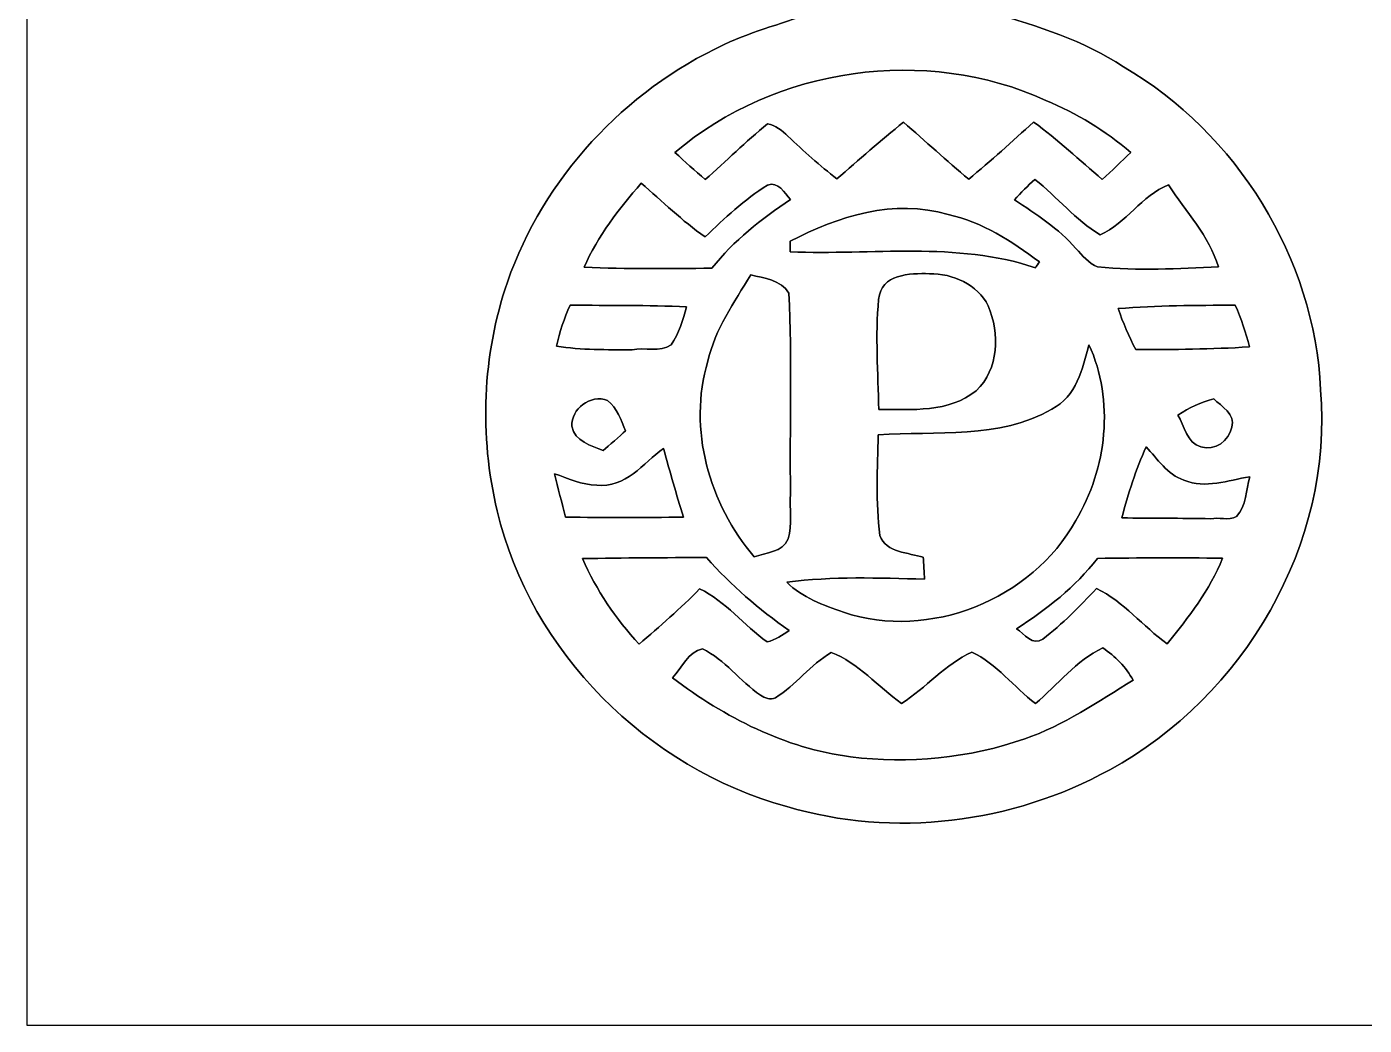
# Model space of a CAD drawing. Header units: centimetres. Extents: x -16.8 to 16.8, y -16.7 to 16.7.
# Drawn here: x -16.77 to -2.74, y -16.67 to -6.19 of the extents above; entities that cross this region are included whole.
import ezdxf

# ---------------------------------------------------------------- set-up
doc = ezdxf.new("R2010")
doc.units = ezdxf.units.CM
doc.header["$MEASUREMENT"] = 0
doc.layers.add('Layer 1', color=7, linetype='Continuous')

msp = doc.modelspace()

# ---------------------------------------------------------------- linework, layer by layer
at = {"layer": 'Layer 1', "color": 7}
for points, knots in [([(-16.77458, 16.66875), (-16.77458, 16.66875), (16.77458, 16.66875), (16.77458, 16.66875), (16.77458, 16.66875), (16.77458, 16.66875), (16.77458, -16.66875), (16.77458, -16.66875), (16.77458, -16.66875), (16.77458, -16.66875), (-16.77458, -16.66875), (-16.77458, -16.66875), (-16.77458, -16.66875), (-16.77458, -16.66875), (-16.77458, 16.66875), (-16.77458, 16.66875), (-16.77458, 16.66875), (-16.77458, 16.66875), (-16.77458, 16.66875), (-16.77458, 16.66875)], [0, 0, 0, 0, 0.16666667, 0.16666667, 0.16666667, 0.16666667, 0.33333333, 0.33333333, 0.33333333, 0.33333333, 0.5, 0.5, 0.5, 0.5, 0.66666667, 0.66666667, 0.66666667, 0.66666667, 1, 1, 1, 1]), ([(-8.09308, -3.69217), (-8.51676, -3.92818), (-8.53793, -4.48804), (-8.35413, -4.88597), (-8.35413, -4.88597), (-8.6106, -5.21335), (-8.50477, -5.64092), (-8.49313, -6.02227), (-8.49313, -6.02227), (-8.80921, -6.15809), (-9.14929, -6.23041), (-9.45903, -6.38104), (-9.45903, -6.38104), (-10.50537, -6.86647), (-11.35309, -7.78016), (-11.73268, -8.87166), (-11.73268, -8.87166), (-11.99621, -9.64036), (-12.02902, -10.48279), (-11.83958, -11.27231), (-11.83958, -11.27231), (-11.48891, -12.75786), (-10.26583, -13.97212), (-8.80181, -14.37393), (-8.80181, -14.37393), (-7.68174, -14.70942), (-6.43431, -14.55102), (-5.41443, -13.98834), (-5.41443, -13.98834), (-4.00438, -13.22387), (-3.06599, -11.61486), (-3.20181, -10.00196), (-3.20181, -10.00196), (-3.26496, -8.62118), (-4.07917, -7.30744), (-5.27156, -6.61317), (-5.27156, -6.61317), (-5.68819, -6.33483), (-6.17079, -6.19125), (-6.64528, -6.04626), (-6.64528, -6.04626), (-6.64845, -5.73581), (-6.63681, -5.42396), (-6.6742, -5.11528), (-6.6742, -5.11528), (-6.70207, -5.03661), (-6.75993, -4.97452), (-6.81002, -4.90996), (-6.81002, -4.90996), (-6.68302, -4.61963), (-6.61141, -4.25344), (-6.79379, -3.97087), (-6.79379, -3.97087), (-7.03827, -3.52249), (-7.68985, -3.36973), (-8.09308, -3.69217), (-8.09308, -3.69217), (-8.09308, -3.69217), (-8.09308, -3.69217), (-8.09308, -3.69217)], [0, 0, 0, 0, 0.0625, 0.0625, 0.0625, 0.0625, 0.125, 0.125, 0.125, 0.125, 0.1875, 0.1875, 0.1875, 0.1875, 0.25, 0.25, 0.25, 0.25, 0.3125, 0.3125, 0.3125, 0.3125, 0.375, 0.375, 0.375, 0.375, 0.4375, 0.4375, 0.4375, 0.4375, 0.5, 0.5, 0.5, 0.5, 0.5625, 0.5625, 0.5625, 0.5625, 0.625, 0.625, 0.625, 0.625, 0.6875, 0.6875, 0.6875, 0.6875, 0.75, 0.75, 0.75, 0.75, 0.8125, 0.8125, 0.8125, 0.8125, 0.875, 0.875, 0.875, 0.875, 1, 1, 1, 1]), ([(-9.97514, -7.51381), (-8.92351, -6.61458), (-7.34236, -6.39127), (-6.08471, -6.96666), (-6.08471, -6.96666), (-5.76086, -7.10036), (-5.45888, -7.28451), (-5.19324, -7.51311), (-5.19324, -7.51311), (-5.29308, -7.60695), (-5.39221, -7.70255), (-5.49204, -7.79674), (-5.49204, -7.79674), (-5.73229, -7.59495), (-5.95877, -7.37588), (-6.21418, -7.19314), (-6.21418, -7.19314), (-6.43573, -7.39881), (-6.66115, -7.6006), (-6.89398, -7.79392), (-6.89398, -7.79392), (-7.12576, -7.59919), (-7.34871, -7.39422), (-7.57696, -7.19526), (-7.57696, -7.19526), (-7.8172, -7.3854), (-8.04545, -7.59001), (-8.27687, -7.79074), (-8.27687, -7.79074), (-8.45467, -7.64928), (-8.62506, -7.499), (-8.78946, -7.34201), (-8.78946, -7.34201), (-8.85261, -7.28698), (-8.91787, -7.22207), (-9.00536, -7.21395), (-9.00536, -7.21395), (-9.2329, -7.39669), (-9.43857, -7.60483), (-9.65764, -7.7978), (-9.65764, -7.7978), (-9.76489, -7.70396), (-9.87037, -7.60942), (-9.97514, -7.51381)], [0, 0, 0, 0, 0.08333333, 0.08333333, 0.08333333, 0.08333333, 0.16666667, 0.16666667, 0.16666667, 0.16666667, 0.25, 0.25, 0.25, 0.25, 0.33333333, 0.33333333, 0.33333333, 0.33333333, 0.41666667, 0.41666667, 0.41666667, 0.41666667, 0.5, 0.5, 0.5, 0.5, 0.58333333, 0.58333333, 0.58333333, 0.58333333, 0.66666667, 0.66666667, 0.66666667, 0.66666667, 0.75, 0.75, 0.75, 0.75, 0.83333333, 0.83333333, 0.83333333, 0.83333333, 1, 1, 1, 1]), ([(-10.928, -8.71573), (-10.78265, -8.38906), (-10.56428, -8.10295), (-10.32933, -7.8359), (-10.32933, -7.8359), (-10.10673, -8.02358), (-9.90036, -8.23207), (-9.65976, -8.39787), (-9.65976, -8.39787), (-9.45339, -8.20385), (-9.24807, -8.00382), (-9.00395, -7.85707), (-9.00395, -7.85707), (-8.89, -7.80909), (-8.82685, -7.93926), (-8.76194, -8.00664), (-8.76194, -8.00664), (-9.06851, -8.20808), (-9.35884, -8.43774), (-9.58744, -8.72702), (-9.58744, -8.72702), (-10.03441, -8.73196), (-10.48173, -8.7376), (-10.928, -8.71573)], [0, 0, 0, 0, 0.14285714, 0.14285714, 0.14285714, 0.14285714, 0.28571429, 0.28571429, 0.28571429, 0.28571429, 0.42857143, 0.42857143, 0.42857143, 0.42857143, 0.57142857, 0.57142857, 0.57142857, 0.57142857, 0.71428571, 0.71428571, 0.71428571, 0.71428571, 1, 1, 1, 1]), ([(-6.4135, -8.00841), (-6.34612, -7.93327), (-6.27415, -7.86236), (-6.19901, -7.79498), (-6.19901, -7.79498), (-5.96477, -7.98054), (-5.77321, -8.22149), (-5.51533, -8.37565), (-5.51533, -8.37565), (-5.24122, -8.25641), (-5.08, -7.96572), (-4.79813, -7.85248), (-4.79813, -7.85248), (-4.61504, -8.13259), (-4.37515, -8.38764), (-4.27284, -8.71255), (-4.27284, -8.71255), (-4.69512, -8.7316), (-5.11986, -8.75559), (-5.54143, -8.71291), (-5.54143, -8.71291), (-5.63704, -8.67657), (-5.69983, -8.59084), (-5.76898, -8.52029), (-5.76898, -8.52029), (-5.95066, -8.3118), (-6.18631, -8.16116), (-6.4135, -8.00841)], [0, 0, 0, 0, 0.125, 0.125, 0.125, 0.125, 0.25, 0.25, 0.25, 0.25, 0.375, 0.375, 0.375, 0.375, 0.5, 0.5, 0.5, 0.5, 0.625, 0.625, 0.625, 0.625, 0.75, 0.75, 0.75, 0.75, 1, 1, 1, 1]), ([(-8.76794, -8.44444), (-8.26488, -8.18268), (-7.67503, -7.99253), (-7.11024, -8.16469), (-7.11024, -8.16469), (-6.7504, -8.24054), (-6.44243, -8.44585), (-6.15174, -8.66069), (-6.15174, -8.66069), (-6.16232, -8.67622), (-6.18384, -8.70691), (-6.19478, -8.72208), (-6.19478, -8.72208), (-7.02098, -8.44479), (-7.91245, -8.59049), (-8.76653, -8.55521), (-8.76653, -8.55521), (-8.76688, -8.5277), (-8.76759, -8.47196), (-8.76794, -8.44444)], [0, 0, 0, 0, 0.16666667, 0.16666667, 0.16666667, 0.16666667, 0.33333333, 0.33333333, 0.33333333, 0.33333333, 0.5, 0.5, 0.5, 0.5, 0.66666667, 0.66666667, 0.66666667, 0.66666667, 1, 1, 1, 1]), ([(-9.18034, -8.79651), (-9.03852, -8.83179), (-8.86707, -8.85119), (-8.77958, -8.98701), (-8.77958, -8.98701), (-8.74395, -9.68904), (-8.77535, -10.39248), (-8.76194, -11.09521), (-8.76194, -11.09521), (-8.77499, -11.24973), (-8.74078, -11.41554), (-8.78911, -11.56723), (-8.78911, -11.56723), (-8.84026, -11.7094), (-9.02758, -11.70834), (-9.14259, -11.75526), (-9.14259, -11.75526), (-9.61813, -11.20069), (-9.84144, -10.41435), (-9.63083, -9.70315), (-9.63083, -9.70315), (-9.55393, -9.36907), (-9.3532, -9.08579), (-9.18034, -8.79651)], [0, 0, 0, 0, 0.14285714, 0.14285714, 0.14285714, 0.14285714, 0.28571429, 0.28571429, 0.28571429, 0.28571429, 0.42857143, 0.42857143, 0.42857143, 0.42857143, 0.57142857, 0.57142857, 0.57142857, 0.57142857, 0.71428571, 0.71428571, 0.71428571, 0.71428571, 1, 1, 1, 1]), ([(-7.83908, -9.05404), (-7.80909, -8.78381), (-7.51558, -8.78064), (-7.30497, -8.78452), (-7.30497, -8.78452), (-7.06155, -8.7824), (-6.79838, -8.89423), (-6.68937, -9.12283), (-6.68937, -9.12283), (-6.56555, -9.41035), (-6.57895, -9.785), (-6.81496, -10.01289), (-6.81496, -10.01289), (-7.10106, -10.24431), (-7.49159, -10.20727), (-7.83802, -10.21009), (-7.83802, -10.21009), (-7.84543, -9.82486), (-7.87435, -9.43751), (-7.83908, -9.05404)], [0, 0, 0, 0, 0.16666667, 0.16666667, 0.16666667, 0.16666667, 0.33333333, 0.33333333, 0.33333333, 0.33333333, 0.5, 0.5, 0.5, 0.5, 0.66666667, 0.66666667, 0.66666667, 0.66666667, 1, 1, 1, 1]), ([(-11.07405, -9.11472), (-10.66694, -9.11895), (-10.25948, -9.11401), (-9.85238, -9.13165), (-9.85238, -9.13165), (-9.89365, -9.26853), (-9.92893, -9.41352), (-10.01571, -9.52994), (-10.01571, -9.52994), (-10.13248, -9.61143), (-10.2937, -9.55393), (-10.42353, -9.5818), (-10.42353, -9.5818), (-10.68881, -9.5825), (-10.95551, -9.58603), (-11.21833, -9.54476), (-11.21833, -9.54476), (-11.18376, -9.39694), (-11.13755, -9.2523), (-11.07405, -9.11472)], [0, 0, 0, 0, 0.16666667, 0.16666667, 0.16666667, 0.16666667, 0.33333333, 0.33333333, 0.33333333, 0.33333333, 0.5, 0.5, 0.5, 0.5, 0.66666667, 0.66666667, 0.66666667, 0.66666667, 1, 1, 1, 1]), ([(-5.32624, -9.15035), (-4.91808, -9.11789), (-4.50815, -9.11719), (-4.09857, -9.11507), (-4.09857, -9.11507), (-4.03578, -9.25583), (-3.98639, -9.40259), (-3.94935, -9.55252), (-3.94935, -9.55252), (-4.34622, -9.57756), (-4.74345, -9.57933), (-5.14068, -9.58144), (-5.14068, -9.58144), (-5.21406, -9.4428), (-5.27509, -9.29816), (-5.32624, -9.15035)], [0, 0, 0, 0, 0.2, 0.2, 0.2, 0.2, 0.4, 0.4, 0.4, 0.4, 0.6, 0.6, 0.6, 0.6, 1, 1, 1, 1]), ([(-5.6328, -9.52923), (-5.36328, -10.11484), (-5.44371, -10.82746), (-5.77109, -11.37497), (-5.77109, -11.37497), (-6.23182, -12.20329), (-7.30462, -12.6365), (-8.20702, -12.33629), (-8.20702, -12.33629), (-8.41763, -12.26044), (-8.63882, -12.18353), (-8.80039, -12.02196), (-8.80039, -12.02196), (-8.32168, -11.95564), (-7.83802, -11.97928), (-7.35647, -11.98774), (-7.35647, -11.98774), (-7.36, -11.93059), (-7.36706, -11.817), (-7.37059, -11.75985), (-7.37059, -11.75985), (-7.52158, -11.7094), (-7.76111, -11.71504), (-7.82496, -11.53089), (-7.82496, -11.53089), (-7.87012, -11.18094), (-7.85213, -10.82604), (-7.84225, -10.47468), (-7.84225, -10.47468), (-7.23547, -10.4334), (-6.5726, -10.52195), (-6.02192, -10.20551), (-6.02192, -10.20551), (-5.76298, -10.07428), (-5.69877, -9.78359), (-5.6328, -9.52923)], [0, 0, 0, 0, 0.1, 0.1, 0.1, 0.1, 0.2, 0.2, 0.2, 0.2, 0.3, 0.3, 0.3, 0.3, 0.4, 0.4, 0.4, 0.4, 0.5, 0.5, 0.5, 0.5, 0.6, 0.6, 0.6, 0.6, 0.7, 0.7, 0.7, 0.7, 0.8, 0.8, 0.8, 0.8, 1, 1, 1, 1]), ([(-11.05711, -10.38542), (-11.06488, -10.20198), (-10.86203, -10.04817), (-10.68141, -10.11308), (-10.68141, -10.11308), (-10.57981, -10.19104), (-10.54171, -10.32051), (-10.49514, -10.43376), (-10.49514, -10.43376), (-10.55299, -10.48561), (-10.66871, -10.58898), (-10.72656, -10.64084), (-10.72656, -10.64084), (-10.84862, -10.58862), (-11.03277, -10.54347), (-11.05711, -10.38542)], [0, 0, 0, 0, 0.2, 0.2, 0.2, 0.2, 0.4, 0.4, 0.4, 0.4, 0.6, 0.6, 0.6, 0.6, 1, 1, 1, 1]), ([(-4.69935, -10.26971), (-4.58364, -10.18963), (-4.45805, -10.13284), (-4.32259, -10.09862), (-4.32259, -10.09862), (-4.24251, -10.17411), (-4.09081, -10.26125), (-4.13526, -10.39354), (-4.13526, -10.39354), (-4.15996, -10.53994), (-4.30918, -10.64295), (-4.45982, -10.60027), (-4.45982, -10.60027), (-4.60446, -10.56358), (-4.63338, -10.37308), (-4.69935, -10.26971)], [0, 0, 0, 0, 0.2, 0.2, 0.2, 0.2, 0.4, 0.4, 0.4, 0.4, 0.6, 0.6, 0.6, 0.6, 1, 1, 1, 1]), ([(-10.79571, -11.00208), (-10.4962, -11.03842), (-10.31028, -10.77489), (-10.09438, -10.6172), (-10.09438, -10.6172), (-10.03088, -10.85921), (-9.95927, -11.0998), (-9.88589, -11.33898), (-9.88589, -11.33898), (-10.29829, -11.34216), (-10.71104, -11.34181), (-11.12344, -11.33934), (-11.12344, -11.33934), (-11.16189, -11.18764), (-11.20105, -11.03489), (-11.23844, -10.88425), (-11.23844, -10.88425), (-11.09451, -10.93258), (-10.95058, -11.00137), (-10.79571, -11.00208)], [0, 0, 0, 0, 0.16666667, 0.16666667, 0.16666667, 0.16666667, 0.33333333, 0.33333333, 0.33333333, 0.33333333, 0.5, 0.5, 0.5, 0.5, 0.66666667, 0.66666667, 0.66666667, 0.66666667, 1, 1, 1, 1]), ([(-5.28708, -11.34569), (-5.22146, -11.09098), (-5.13962, -10.8398), (-5.03308, -10.59956), (-5.03308, -10.59956), (-4.9149, -10.72691), (-4.80977, -10.89096), (-4.63691, -10.95057), (-4.63691, -10.95057), (-4.40937, -11.04406), (-4.17371, -10.95199), (-3.94582, -10.91494), (-3.94582, -10.91494), (-3.9818, -11.05147), (-3.98004, -11.22221), (-4.08623, -11.33122), (-4.08623, -11.33122), (-4.16736, -11.37744), (-4.27249, -11.33792), (-4.35539, -11.35521), (-4.35539, -11.35521), (-4.66619, -11.34816), (-4.97664, -11.35204), (-5.28708, -11.34569)], [0, 0, 0, 0, 0.14285714, 0.14285714, 0.14285714, 0.14285714, 0.28571429, 0.28571429, 0.28571429, 0.28571429, 0.42857143, 0.42857143, 0.42857143, 0.42857143, 0.57142857, 0.57142857, 0.57142857, 0.57142857, 0.71428571, 0.71428571, 0.71428571, 0.71428571, 1, 1, 1, 1]), ([(-10.94599, -11.77396), (-10.51243, -11.76408), (-10.07886, -11.76408), (-9.6453, -11.76232), (-9.6453, -11.76232), (-9.38706, -12.05124), (-9.09532, -12.30701), (-8.77605, -12.52643), (-8.77605, -12.52643), (-8.84873, -12.573), (-8.91999, -12.62874), (-9.00642, -12.64673), (-9.00642, -12.64673), (-9.2523, -12.47281), (-9.44069, -12.22234), (-9.71621, -12.0904), (-9.71621, -12.0904), (-9.91623, -12.29678), (-10.13389, -12.48481), (-10.35226, -12.67178), (-10.35226, -12.67178), (-10.59568, -12.40614), (-10.79994, -12.10345), (-10.94599, -11.77396)], [0, 0, 0, 0, 0.14285714, 0.14285714, 0.14285714, 0.14285714, 0.28571429, 0.28571429, 0.28571429, 0.28571429, 0.42857143, 0.42857143, 0.42857143, 0.42857143, 0.57142857, 0.57142857, 0.57142857, 0.57142857, 0.71428571, 0.71428571, 0.71428571, 0.71428571, 1, 1, 1, 1]), ([(-5.5439, -11.77184), (-5.10611, -11.76373), (-4.66831, -11.76302), (-4.23051, -11.77008), (-4.23051, -11.77008), (-4.36527, -12.10204), (-4.58646, -12.39026), (-4.81118, -12.66684), (-4.81118, -12.66684), (-5.0673, -12.48445), (-5.26627, -12.22551), (-5.55237, -12.08687), (-5.55237, -12.08687), (-5.73088, -12.27243), (-5.90973, -12.46117), (-6.11611, -12.61674), (-6.11611, -12.61674), (-6.22018, -12.69471), (-6.31437, -12.56524), (-6.39128, -12.50844), (-6.39128, -12.50844), (-6.07378, -12.30701), (-5.77568, -12.07029), (-5.5439, -11.77184)], [0, 0, 0, 0, 0.14285714, 0.14285714, 0.14285714, 0.14285714, 0.28571429, 0.28571429, 0.28571429, 0.28571429, 0.42857143, 0.42857143, 0.42857143, 0.42857143, 0.57142857, 0.57142857, 0.57142857, 0.57142857, 0.71428571, 0.71428571, 0.71428571, 0.71428571, 1, 1, 1, 1]), ([(-10.00054, -13.0235), (-9.90424, -12.92013), (-9.83298, -12.74551), (-9.68622, -12.72011), (-9.68622, -12.72011), (-9.45198, -12.83335), (-9.29323, -13.05877), (-9.07838, -13.20518), (-9.07838, -13.20518), (-9.03358, -13.23375), (-8.97326, -13.26197), (-8.92175, -13.23305), (-8.92175, -13.23305), (-8.70656, -13.1004), (-8.5531, -12.88662), (-8.33649, -12.75715), (-8.33649, -12.75715), (-8.05251, -12.86545), (-7.84366, -13.11804), (-7.59742, -13.29267), (-7.59742, -13.29267), (-7.34201, -13.12792), (-7.13775, -12.88274), (-6.86082, -12.75362), (-6.86082, -12.75362), (-6.60047, -12.87709), (-6.42091, -13.12016), (-6.19407, -13.29408), (-6.19407, -13.29408), (-5.96018, -13.10146), (-5.76686, -12.83864), (-5.48781, -12.71094), (-5.48781, -12.71094), (-5.35799, -12.79631), (-5.24298, -12.91061), (-5.1689, -13.0489), (-5.1689, -13.0489), (-5.53649, -13.27256), (-5.89598, -13.52409), (-6.30661, -13.66379), (-6.30661, -13.66379), (-6.8901, -13.86911), (-7.52122, -13.92731), (-8.134, -13.85288), (-8.134, -13.85288), (-8.82227, -13.76292), (-9.45374, -13.44013), (-10.00054, -13.0235)], [0, 0, 0, 0, 0.07692308, 0.07692308, 0.07692308, 0.07692308, 0.15384615, 0.15384615, 0.15384615, 0.15384615, 0.23076923, 0.23076923, 0.23076923, 0.23076923, 0.30769231, 0.30769231, 0.30769231, 0.30769231, 0.38461538, 0.38461538, 0.38461538, 0.38461538, 0.46153846, 0.46153846, 0.46153846, 0.46153846, 0.53846154, 0.53846154, 0.53846154, 0.53846154, 0.61538462, 0.61538462, 0.61538462, 0.61538462, 0.69230769, 0.69230769, 0.69230769, 0.69230769, 0.76923077, 0.76923077, 0.76923077, 0.76923077, 0.84615385, 0.84615385, 0.84615385, 0.84615385, 1, 1, 1, 1])]:
    msp.add_open_spline(points, degree=3, knots=knots, dxfattribs=at)
at = {"layer": 'Layer 1', "color": 250}
for points, knots in [([(-8.09308, -3.69217), (-7.68985, -3.36973), (-7.03827, -3.52249), (-6.79379, -3.97087), (-6.79379, -3.97087), (-6.61141, -4.25344), (-6.68302, -4.61963), (-6.81002, -4.90996), (-6.81002, -4.90996), (-6.75993, -4.97452), (-6.70207, -5.03661), (-6.6742, -5.11528), (-6.6742, -5.11528), (-6.63681, -5.42396), (-6.64845, -5.73581), (-6.64528, -6.04626), (-6.64528, -6.04626), (-6.17079, -6.19125), (-5.68819, -6.33483), (-5.27156, -6.61317), (-5.27156, -6.61317), (-4.07917, -7.30744), (-3.26496, -8.62118), (-3.20181, -10.00196), (-3.20181, -10.00196), (-3.06599, -11.61486), (-4.00438, -13.22387), (-5.41443, -13.98834), (-5.41443, -13.98834), (-6.43431, -14.55102), (-7.68174, -14.70942), (-8.80181, -14.37393), (-8.80181, -14.37393), (-10.26583, -13.97212), (-11.48891, -12.75786), (-11.83958, -11.27231), (-11.83958, -11.27231), (-12.02902, -10.48279), (-11.99621, -9.64036), (-11.73268, -8.87166), (-11.73268, -8.87166), (-11.35309, -7.78016), (-10.50537, -6.86647), (-9.45903, -6.38104), (-9.45903, -6.38104), (-9.14929, -6.23041), (-8.80921, -6.15809), (-8.49313, -6.02227), (-8.49313, -6.02227), (-8.50477, -5.64092), (-8.6106, -5.21335), (-8.35413, -4.88597), (-8.35413, -4.88597), (-8.53793, -4.48804), (-8.51676, -3.92818), (-8.09308, -3.69217), (-8.09308, -3.69217), (-8.09308, -3.69217), (-8.09308, -3.69217), (-8.09308, -3.69217)], [0, 0, 0, 0, 0.0625, 0.0625, 0.0625, 0.0625, 0.125, 0.125, 0.125, 0.125, 0.1875, 0.1875, 0.1875, 0.1875, 0.25, 0.25, 0.25, 0.25, 0.3125, 0.3125, 0.3125, 0.3125, 0.375, 0.375, 0.375, 0.375, 0.4375, 0.4375, 0.4375, 0.4375, 0.5, 0.5, 0.5, 0.5, 0.5625, 0.5625, 0.5625, 0.5625, 0.625, 0.625, 0.625, 0.625, 0.6875, 0.6875, 0.6875, 0.6875, 0.75, 0.75, 0.75, 0.75, 0.8125, 0.8125, 0.8125, 0.8125, 0.875, 0.875, 0.875, 0.875, 1, 1, 1, 1]), ([(-9.97514, -7.51381), (-9.87037, -7.60942), (-9.76489, -7.70396), (-9.65764, -7.7978), (-9.65764, -7.7978), (-9.43857, -7.60483), (-9.2329, -7.39669), (-9.00536, -7.21395), (-9.00536, -7.21395), (-8.91787, -7.22207), (-8.85261, -7.28698), (-8.78946, -7.34201), (-8.78946, -7.34201), (-8.62506, -7.499), (-8.45467, -7.64928), (-8.27687, -7.79074), (-8.27687, -7.79074), (-8.04545, -7.59001), (-7.8172, -7.3854), (-7.57696, -7.19526), (-7.57696, -7.19526), (-7.34871, -7.39422), (-7.12576, -7.59919), (-6.89398, -7.79392), (-6.89398, -7.79392), (-6.66115, -7.6006), (-6.43573, -7.39881), (-6.21418, -7.19314), (-6.21418, -7.19314), (-5.95877, -7.37588), (-5.73229, -7.59495), (-5.49204, -7.79674), (-5.49204, -7.79674), (-5.39221, -7.70255), (-5.29308, -7.60695), (-5.19324, -7.51311), (-5.19324, -7.51311), (-5.45888, -7.28451), (-5.76086, -7.10036), (-6.08471, -6.96666), (-6.08471, -6.96666), (-7.34236, -6.39127), (-8.92351, -6.61458), (-9.97514, -7.51381), (-9.97514, -7.51381), (-9.97514, -7.51381), (-9.97514, -7.51381), (-9.97514, -7.51381)], [0, 0, 0, 0, 0.07692308, 0.07692308, 0.07692308, 0.07692308, 0.15384615, 0.15384615, 0.15384615, 0.15384615, 0.23076923, 0.23076923, 0.23076923, 0.23076923, 0.30769231, 0.30769231, 0.30769231, 0.30769231, 0.38461538, 0.38461538, 0.38461538, 0.38461538, 0.46153846, 0.46153846, 0.46153846, 0.46153846, 0.53846154, 0.53846154, 0.53846154, 0.53846154, 0.61538462, 0.61538462, 0.61538462, 0.61538462, 0.69230769, 0.69230769, 0.69230769, 0.69230769, 0.76923077, 0.76923077, 0.76923077, 0.76923077, 0.84615385, 0.84615385, 0.84615385, 0.84615385, 1, 1, 1, 1]), ([(-10.928, -8.71573), (-10.48173, -8.7376), (-10.03441, -8.73196), (-9.58744, -8.72702), (-9.58744, -8.72702), (-9.35884, -8.43774), (-9.06851, -8.20808), (-8.76194, -8.00664), (-8.76194, -8.00664), (-8.82685, -7.93926), (-8.89, -7.80909), (-9.00395, -7.85707), (-9.00395, -7.85707), (-9.24807, -8.00382), (-9.45339, -8.20385), (-9.65976, -8.39787), (-9.65976, -8.39787), (-9.90036, -8.23207), (-10.10673, -8.02358), (-10.32933, -7.8359), (-10.32933, -7.8359), (-10.56428, -8.10295), (-10.78265, -8.38906), (-10.928, -8.71573), (-10.928, -8.71573), (-10.928, -8.71573), (-10.928, -8.71573), (-10.928, -8.71573)], [0, 0, 0, 0, 0.125, 0.125, 0.125, 0.125, 0.25, 0.25, 0.25, 0.25, 0.375, 0.375, 0.375, 0.375, 0.5, 0.5, 0.5, 0.5, 0.625, 0.625, 0.625, 0.625, 0.75, 0.75, 0.75, 0.75, 1, 1, 1, 1]), ([(-6.4135, -8.00841), (-6.18631, -8.16116), (-5.95066, -8.3118), (-5.76898, -8.52029), (-5.76898, -8.52029), (-5.69983, -8.59084), (-5.63704, -8.67657), (-5.54143, -8.71291), (-5.54143, -8.71291), (-5.11986, -8.75559), (-4.69512, -8.7316), (-4.27284, -8.71255), (-4.27284, -8.71255), (-4.37515, -8.38764), (-4.61504, -8.13259), (-4.79813, -7.85248), (-4.79813, -7.85248), (-5.08, -7.96572), (-5.24122, -8.25641), (-5.51533, -8.37565), (-5.51533, -8.37565), (-5.77321, -8.22149), (-5.96477, -7.98054), (-6.19901, -7.79498), (-6.19901, -7.79498), (-6.27415, -7.86236), (-6.34612, -7.93327), (-6.4135, -8.00841), (-6.4135, -8.00841), (-6.4135, -8.00841), (-6.4135, -8.00841), (-6.4135, -8.00841)], [0, 0, 0, 0, 0.11111111, 0.11111111, 0.11111111, 0.11111111, 0.22222222, 0.22222222, 0.22222222, 0.22222222, 0.33333333, 0.33333333, 0.33333333, 0.33333333, 0.44444444, 0.44444444, 0.44444444, 0.44444444, 0.55555556, 0.55555556, 0.55555556, 0.55555556, 0.66666667, 0.66666667, 0.66666667, 0.66666667, 0.77777778, 0.77777778, 0.77777778, 0.77777778, 1, 1, 1, 1]), ([(-8.76794, -8.44444), (-8.76759, -8.47196), (-8.76688, -8.5277), (-8.76653, -8.55521), (-8.76653, -8.55521), (-7.91245, -8.59049), (-7.02098, -8.44479), (-6.19478, -8.72208), (-6.19478, -8.72208), (-6.18384, -8.70691), (-6.16232, -8.67622), (-6.15174, -8.66069), (-6.15174, -8.66069), (-6.44243, -8.44585), (-6.7504, -8.24054), (-7.11024, -8.16469), (-7.11024, -8.16469), (-7.67503, -7.99253), (-8.26488, -8.18268), (-8.76794, -8.44444), (-8.76794, -8.44444), (-8.76794, -8.44444), (-8.76794, -8.44444), (-8.76794, -8.44444)], [0, 0, 0, 0, 0.14285714, 0.14285714, 0.14285714, 0.14285714, 0.28571429, 0.28571429, 0.28571429, 0.28571429, 0.42857143, 0.42857143, 0.42857143, 0.42857143, 0.57142857, 0.57142857, 0.57142857, 0.57142857, 0.71428571, 0.71428571, 0.71428571, 0.71428571, 1, 1, 1, 1]), ([(-9.18034, -8.79651), (-9.3532, -9.08579), (-9.55393, -9.36907), (-9.63083, -9.70315), (-9.63083, -9.70315), (-9.84144, -10.41435), (-9.61813, -11.20069), (-9.14259, -11.75526), (-9.14259, -11.75526), (-9.02758, -11.70834), (-8.84026, -11.7094), (-8.78911, -11.56723), (-8.78911, -11.56723), (-8.74078, -11.41554), (-8.77499, -11.24973), (-8.76194, -11.09521), (-8.76194, -11.09521), (-8.77535, -10.39248), (-8.74395, -9.68904), (-8.77958, -8.98701), (-8.77958, -8.98701), (-8.86707, -8.85119), (-9.03852, -8.83179), (-9.18034, -8.79651), (-9.18034, -8.79651), (-9.18034, -8.79651), (-9.18034, -8.79651), (-9.18034, -8.79651)], [0, 0, 0, 0, 0.125, 0.125, 0.125, 0.125, 0.25, 0.25, 0.25, 0.25, 0.375, 0.375, 0.375, 0.375, 0.5, 0.5, 0.5, 0.5, 0.625, 0.625, 0.625, 0.625, 0.75, 0.75, 0.75, 0.75, 1, 1, 1, 1]), ([(-7.83908, -9.05404), (-7.87435, -9.43751), (-7.84543, -9.82486), (-7.83802, -10.21009), (-7.83802, -10.21009), (-7.49159, -10.20727), (-7.10106, -10.24431), (-6.81496, -10.01289), (-6.81496, -10.01289), (-6.57895, -9.785), (-6.56555, -9.41035), (-6.68937, -9.12283), (-6.68937, -9.12283), (-6.79838, -8.89423), (-7.06155, -8.7824), (-7.30497, -8.78452), (-7.30497, -8.78452), (-7.51558, -8.78064), (-7.80909, -8.78381), (-7.83908, -9.05404), (-7.83908, -9.05404), (-7.83908, -9.05404), (-7.83908, -9.05404), (-7.83908, -9.05404)], [0, 0, 0, 0, 0.14285714, 0.14285714, 0.14285714, 0.14285714, 0.28571429, 0.28571429, 0.28571429, 0.28571429, 0.42857143, 0.42857143, 0.42857143, 0.42857143, 0.57142857, 0.57142857, 0.57142857, 0.57142857, 0.71428571, 0.71428571, 0.71428571, 0.71428571, 1, 1, 1, 1]), ([(-11.07405, -9.11472), (-11.13755, -9.2523), (-11.18376, -9.39694), (-11.21833, -9.54476), (-11.21833, -9.54476), (-10.95551, -9.58603), (-10.68881, -9.5825), (-10.42353, -9.5818), (-10.42353, -9.5818), (-10.2937, -9.55393), (-10.13248, -9.61143), (-10.01571, -9.52994), (-10.01571, -9.52994), (-9.92893, -9.41352), (-9.89365, -9.26853), (-9.85238, -9.13165), (-9.85238, -9.13165), (-10.25948, -9.11401), (-10.66694, -9.11895), (-11.07405, -9.11472), (-11.07405, -9.11472), (-11.07405, -9.11472), (-11.07405, -9.11472), (-11.07405, -9.11472)], [0, 0, 0, 0, 0.14285714, 0.14285714, 0.14285714, 0.14285714, 0.28571429, 0.28571429, 0.28571429, 0.28571429, 0.42857143, 0.42857143, 0.42857143, 0.42857143, 0.57142857, 0.57142857, 0.57142857, 0.57142857, 0.71428571, 0.71428571, 0.71428571, 0.71428571, 1, 1, 1, 1]), ([(-5.32624, -9.15035), (-5.27509, -9.29816), (-5.21406, -9.4428), (-5.14068, -9.58144), (-5.14068, -9.58144), (-4.74345, -9.57933), (-4.34622, -9.57756), (-3.94935, -9.55252), (-3.94935, -9.55252), (-3.98639, -9.40259), (-4.03578, -9.25583), (-4.09857, -9.11507), (-4.09857, -9.11507), (-4.50815, -9.11719), (-4.91808, -9.11789), (-5.32624, -9.15035), (-5.32624, -9.15035), (-5.32624, -9.15035), (-5.32624, -9.15035), (-5.32624, -9.15035)], [0, 0, 0, 0, 0.16666667, 0.16666667, 0.16666667, 0.16666667, 0.33333333, 0.33333333, 0.33333333, 0.33333333, 0.5, 0.5, 0.5, 0.5, 0.66666667, 0.66666667, 0.66666667, 0.66666667, 1, 1, 1, 1]), ([(-5.6328, -9.52923), (-5.69877, -9.78359), (-5.76298, -10.07428), (-6.02192, -10.20551), (-6.02192, -10.20551), (-6.5726, -10.52195), (-7.23547, -10.4334), (-7.84225, -10.47468), (-7.84225, -10.47468), (-7.85213, -10.82604), (-7.87012, -11.18094), (-7.82496, -11.53089), (-7.82496, -11.53089), (-7.76111, -11.71504), (-7.52158, -11.7094), (-7.37059, -11.75985), (-7.37059, -11.75985), (-7.36706, -11.817), (-7.36, -11.93059), (-7.35647, -11.98774), (-7.35647, -11.98774), (-7.83802, -11.97928), (-8.32168, -11.95564), (-8.80039, -12.02196), (-8.80039, -12.02196), (-8.63882, -12.18353), (-8.41763, -12.26044), (-8.20702, -12.33629), (-8.20702, -12.33629), (-7.30462, -12.6365), (-6.23182, -12.20329), (-5.77109, -11.37497), (-5.77109, -11.37497), (-5.44371, -10.82746), (-5.36328, -10.11484), (-5.6328, -9.52923), (-5.6328, -9.52923), (-5.6328, -9.52923), (-5.6328, -9.52923), (-5.6328, -9.52923)], [0, 0, 0, 0, 0.09090909, 0.09090909, 0.09090909, 0.09090909, 0.18181818, 0.18181818, 0.18181818, 0.18181818, 0.27272727, 0.27272727, 0.27272727, 0.27272727, 0.36363636, 0.36363636, 0.36363636, 0.36363636, 0.45454545, 0.45454545, 0.45454545, 0.45454545, 0.54545455, 0.54545455, 0.54545455, 0.54545455, 0.63636364, 0.63636364, 0.63636364, 0.63636364, 0.72727273, 0.72727273, 0.72727273, 0.72727273, 0.81818182, 0.81818182, 0.81818182, 0.81818182, 1, 1, 1, 1]), ([(-11.05711, -10.38542), (-11.03277, -10.54347), (-10.84862, -10.58862), (-10.72656, -10.64084), (-10.72656, -10.64084), (-10.66871, -10.58898), (-10.55299, -10.48561), (-10.49514, -10.43376), (-10.49514, -10.43376), (-10.54171, -10.32051), (-10.57981, -10.19104), (-10.68141, -10.11308), (-10.68141, -10.11308), (-10.86203, -10.04817), (-11.06488, -10.20198), (-11.05711, -10.38542), (-11.05711, -10.38542), (-11.05711, -10.38542), (-11.05711, -10.38542), (-11.05711, -10.38542)], [0, 0, 0, 0, 0.16666667, 0.16666667, 0.16666667, 0.16666667, 0.33333333, 0.33333333, 0.33333333, 0.33333333, 0.5, 0.5, 0.5, 0.5, 0.66666667, 0.66666667, 0.66666667, 0.66666667, 1, 1, 1, 1]), ([(-4.69935, -10.26971), (-4.63338, -10.37308), (-4.60446, -10.56358), (-4.45982, -10.60027), (-4.45982, -10.60027), (-4.30918, -10.64295), (-4.15996, -10.53994), (-4.13526, -10.39354), (-4.13526, -10.39354), (-4.09081, -10.26125), (-4.24251, -10.17411), (-4.32259, -10.09862), (-4.32259, -10.09862), (-4.45805, -10.13284), (-4.58364, -10.18963), (-4.69935, -10.26971), (-4.69935, -10.26971), (-4.69935, -10.26971), (-4.69935, -10.26971), (-4.69935, -10.26971)], [0, 0, 0, 0, 0.16666667, 0.16666667, 0.16666667, 0.16666667, 0.33333333, 0.33333333, 0.33333333, 0.33333333, 0.5, 0.5, 0.5, 0.5, 0.66666667, 0.66666667, 0.66666667, 0.66666667, 1, 1, 1, 1]), ([(-10.79571, -11.00208), (-10.95058, -11.00137), (-11.09451, -10.93258), (-11.23844, -10.88425), (-11.23844, -10.88425), (-11.20105, -11.03489), (-11.16189, -11.18764), (-11.12344, -11.33934), (-11.12344, -11.33934), (-10.71104, -11.34181), (-10.29829, -11.34216), (-9.88589, -11.33898), (-9.88589, -11.33898), (-9.95927, -11.0998), (-10.03088, -10.85921), (-10.09438, -10.6172), (-10.09438, -10.6172), (-10.31028, -10.77489), (-10.4962, -11.03842), (-10.79571, -11.00208), (-10.79571, -11.00208), (-10.79571, -11.00208), (-10.79571, -11.00208), (-10.79571, -11.00208)], [0, 0, 0, 0, 0.14285714, 0.14285714, 0.14285714, 0.14285714, 0.28571429, 0.28571429, 0.28571429, 0.28571429, 0.42857143, 0.42857143, 0.42857143, 0.42857143, 0.57142857, 0.57142857, 0.57142857, 0.57142857, 0.71428571, 0.71428571, 0.71428571, 0.71428571, 1, 1, 1, 1]), ([(-5.28708, -11.34569), (-4.97664, -11.35204), (-4.66619, -11.34816), (-4.35539, -11.35521), (-4.35539, -11.35521), (-4.27249, -11.33792), (-4.16736, -11.37744), (-4.08623, -11.33122), (-4.08623, -11.33122), (-3.98004, -11.22221), (-3.9818, -11.05147), (-3.94582, -10.91494), (-3.94582, -10.91494), (-4.17371, -10.95199), (-4.40937, -11.04406), (-4.63691, -10.95057), (-4.63691, -10.95057), (-4.80977, -10.89096), (-4.9149, -10.72691), (-5.03308, -10.59956), (-5.03308, -10.59956), (-5.13962, -10.8398), (-5.22146, -11.09098), (-5.28708, -11.34569), (-5.28708, -11.34569), (-5.28708, -11.34569), (-5.28708, -11.34569), (-5.28708, -11.34569)], [0, 0, 0, 0, 0.125, 0.125, 0.125, 0.125, 0.25, 0.25, 0.25, 0.25, 0.375, 0.375, 0.375, 0.375, 0.5, 0.5, 0.5, 0.5, 0.625, 0.625, 0.625, 0.625, 0.75, 0.75, 0.75, 0.75, 1, 1, 1, 1]), ([(-10.94599, -11.77396), (-10.79994, -12.10345), (-10.59568, -12.40614), (-10.35226, -12.67178), (-10.35226, -12.67178), (-10.13389, -12.48481), (-9.91623, -12.29678), (-9.71621, -12.0904), (-9.71621, -12.0904), (-9.44069, -12.22234), (-9.2523, -12.47281), (-9.00642, -12.64673), (-9.00642, -12.64673), (-8.91999, -12.62874), (-8.84873, -12.573), (-8.77605, -12.52643), (-8.77605, -12.52643), (-9.09532, -12.30701), (-9.38706, -12.05124), (-9.6453, -11.76232), (-9.6453, -11.76232), (-10.07886, -11.76408), (-10.51243, -11.76408), (-10.94599, -11.77396), (-10.94599, -11.77396), (-10.94599, -11.77396), (-10.94599, -11.77396), (-10.94599, -11.77396)], [0, 0, 0, 0, 0.125, 0.125, 0.125, 0.125, 0.25, 0.25, 0.25, 0.25, 0.375, 0.375, 0.375, 0.375, 0.5, 0.5, 0.5, 0.5, 0.625, 0.625, 0.625, 0.625, 0.75, 0.75, 0.75, 0.75, 1, 1, 1, 1]), ([(-5.5439, -11.77184), (-5.77568, -12.07029), (-6.07378, -12.30701), (-6.39128, -12.50844), (-6.39128, -12.50844), (-6.31437, -12.56524), (-6.22018, -12.69471), (-6.11611, -12.61674), (-6.11611, -12.61674), (-5.90973, -12.46117), (-5.73088, -12.27243), (-5.55237, -12.08687), (-5.55237, -12.08687), (-5.26627, -12.22551), (-5.0673, -12.48445), (-4.81118, -12.66684), (-4.81118, -12.66684), (-4.58646, -12.39026), (-4.36527, -12.10204), (-4.23051, -11.77008), (-4.23051, -11.77008), (-4.66831, -11.76302), (-5.10611, -11.76373), (-5.5439, -11.77184), (-5.5439, -11.77184), (-5.5439, -11.77184), (-5.5439, -11.77184), (-5.5439, -11.77184)], [0, 0, 0, 0, 0.125, 0.125, 0.125, 0.125, 0.25, 0.25, 0.25, 0.25, 0.375, 0.375, 0.375, 0.375, 0.5, 0.5, 0.5, 0.5, 0.625, 0.625, 0.625, 0.625, 0.75, 0.75, 0.75, 0.75, 1, 1, 1, 1]), ([(-10.00054, -13.0235), (-9.45374, -13.44013), (-8.82227, -13.76292), (-8.134, -13.85288), (-8.134, -13.85288), (-7.52122, -13.92731), (-6.8901, -13.86911), (-6.30661, -13.66379), (-6.30661, -13.66379), (-5.89598, -13.52409), (-5.53649, -13.27256), (-5.1689, -13.0489), (-5.1689, -13.0489), (-5.24298, -12.91061), (-5.35799, -12.79631), (-5.48781, -12.71094), (-5.48781, -12.71094), (-5.76686, -12.83864), (-5.96018, -13.10146), (-6.19407, -13.29408), (-6.19407, -13.29408), (-6.42091, -13.12016), (-6.60047, -12.87709), (-6.86082, -12.75362), (-6.86082, -12.75362), (-7.13775, -12.88274), (-7.34201, -13.12792), (-7.59742, -13.29267), (-7.59742, -13.29267), (-7.84366, -13.11804), (-8.05251, -12.86545), (-8.33649, -12.75715), (-8.33649, -12.75715), (-8.5531, -12.88662), (-8.70656, -13.1004), (-8.92175, -13.23305), (-8.92175, -13.23305), (-8.97326, -13.26197), (-9.03358, -13.23375), (-9.07838, -13.20518), (-9.07838, -13.20518), (-9.29323, -13.05877), (-9.45198, -12.83335), (-9.68622, -12.72011), (-9.68622, -12.72011), (-9.83298, -12.74551), (-9.90424, -12.92013), (-10.00054, -13.0235)], [0, 0, 0, 0, 0.07692308, 0.07692308, 0.07692308, 0.07692308, 0.15384615, 0.15384615, 0.15384615, 0.15384615, 0.23076923, 0.23076923, 0.23076923, 0.23076923, 0.30769231, 0.30769231, 0.30769231, 0.30769231, 0.38461538, 0.38461538, 0.38461538, 0.38461538, 0.46153846, 0.46153846, 0.46153846, 0.46153846, 0.53846154, 0.53846154, 0.53846154, 0.53846154, 0.61538462, 0.61538462, 0.61538462, 0.61538462, 0.69230769, 0.69230769, 0.69230769, 0.69230769, 0.76923077, 0.76923077, 0.76923077, 0.76923077, 0.84615385, 0.84615385, 0.84615385, 0.84615385, 1, 1, 1, 1])]:
    msp.add_open_spline(points, degree=3, knots=knots, dxfattribs=at)

doc.saveas('drawing.dxf')
